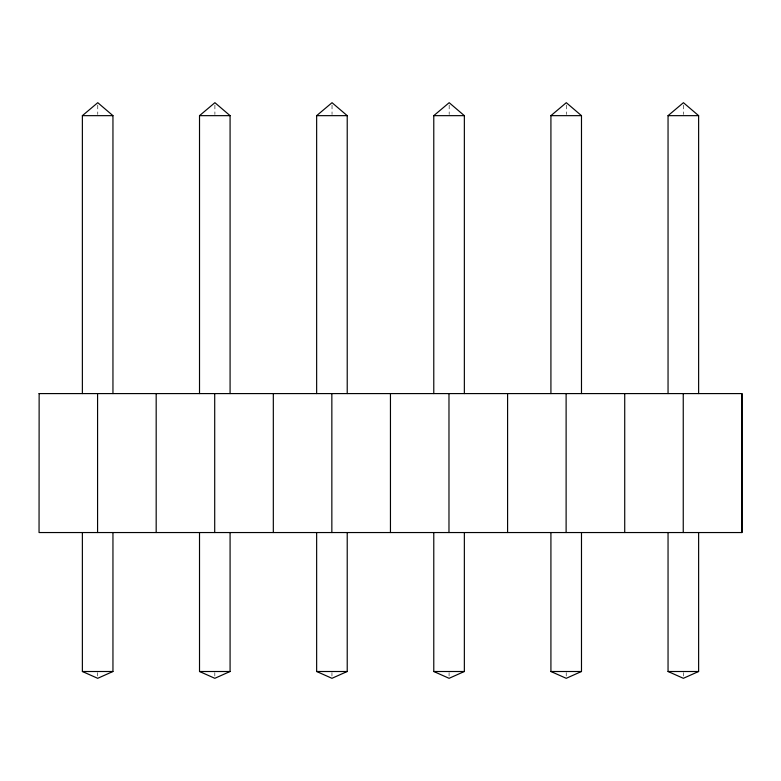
<?xml version="1.0" encoding="UTF-8"?>
<svg xmlns="http://www.w3.org/2000/svg" width="781" height="781" viewBox="0 0 781 781"><rect width="100%" height="100%" fill="white"/><g stroke="black" fill="none" stroke-linecap="round" stroke-linejoin="round"><path stroke-width="0.59" stroke-dasharray="3.9 2.93" d="M683.434 105.044L683.434 114.475M683.355 672.636L683.355 676.043M566.303 105.044L566.303 114.475M566.225 672.636L566.225 676.043M449.173 105.044L449.173 114.475M449.085 672.636L449.085 676.043M332.032 105.044L332.032 114.475M331.954 672.636L331.954 676.043M214.902 105.044L214.902 114.475M214.814 672.636L214.814 676.043M97.762 105.044L97.762 114.475M97.684 672.636L97.684 676.043"/><path stroke-width="1.17" d="M82.376 393.585L82.376 115.656L97.762 102.692L112.952 115.656L112.952 393.585M199.516 393.585L199.516 115.656L214.902 102.692L230.083 115.656L230.083 393.585M316.647 393.585L316.647 115.656L332.032 102.692L347.223 115.656L347.223 393.585M433.777 393.585L433.777 115.656L449.173 102.692L464.353 115.656L464.353 393.585M550.917 393.585L550.917 115.656L566.303 102.692L581.484 115.656L581.484 393.585M668.048 393.585L668.048 115.656L683.434 102.692L698.624 115.656L698.624 393.585M112.952 532.544L112.952 671.504L97.684 678.308L82.376 671.504L82.376 532.544M230.083 532.544L230.083 671.504L214.814 678.308L199.516 671.504L199.516 532.544M347.223 532.544L347.223 671.504L331.954 678.308L316.647 671.504L316.647 532.544M464.353 532.544L464.353 671.504L449.085 678.308L433.777 671.504L433.777 532.544M581.484 532.544L581.484 671.504L566.225 678.308L550.917 671.504L550.917 532.544M698.624 532.544L698.624 671.504L683.355 678.308L668.048 671.504L668.048 532.544M82.376 115.656L112.952 115.656M199.516 115.656L230.083 115.656M316.647 115.656L347.223 115.656M433.777 115.656L464.353 115.656M550.917 115.656L581.484 115.656M668.048 115.656L698.624 115.656M39.05 393.585L741.95 393.585L741.95 532.544L39.05 532.544L39.138 393.585M82.376 671.504L112.952 671.504M199.516 671.504L230.083 671.504M316.647 671.504L347.223 671.504M433.777 671.504L464.353 671.504M550.917 671.504L581.484 671.504M668.048 671.504L698.624 671.504M741.862 393.585L741.862 532.544M683.248 393.585L683.248 532.544M624.722 393.585L624.722 532.544M566.118 393.585L566.118 532.544M507.591 393.585L507.591 532.544M448.977 393.585L448.977 532.544M390.451 393.585L390.451 532.544M331.847 393.585L331.847 532.544M273.321 393.585L273.321 532.544M214.707 393.585L214.707 532.544M156.18 393.585L156.18 532.544M97.576 393.585L97.576 532.544"/></g></svg>
